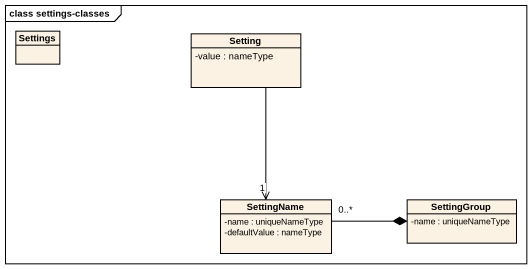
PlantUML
@startuml
mainframe class settings-classes
hide circle
hide empty members
skinparam classAttributeIconSize 0
class Settings
class Setting {
  -value : nameType
}
class SettingName {
  -name : uniqueNameType
  -defaultValue : nameType
}
class SettingGroup {
  -name : uniqueNameType
}
Setting --> "1" SettingName
SettingGroup *-left- "0..*" SettingName
@enduml
